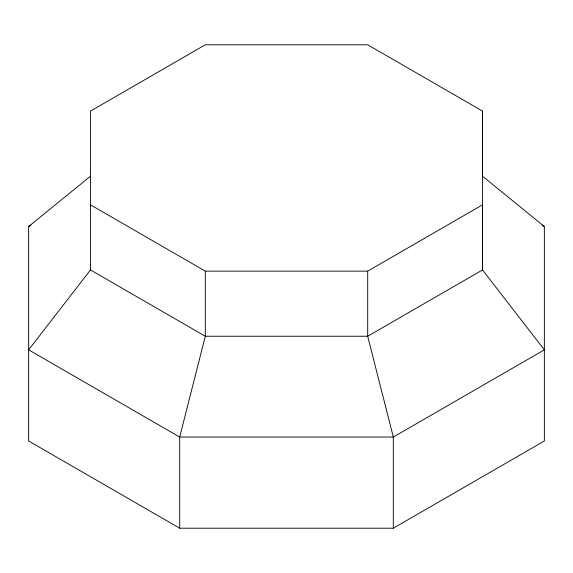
<?xml version="1.0" encoding="UTF-8"?>
<svg xmlns="http://www.w3.org/2000/svg" width="573" height="573" viewBox="0 0 573 573"><rect width="100%" height="100%" fill="white"/><g stroke="black" fill="none" stroke-linecap="round" stroke-linejoin="round"><path stroke-width="0.86" d="M482.516 111.09L482.516 269.947L544.35 349.845L393.307 437.049L179.693 437.049L28.65 349.845L90.484 269.947L90.484 111.09L205.306 44.794L367.694 44.794L482.516 111.09L482.516 176.198L544.35 226.521L544.35 440.995L393.307 528.206L179.693 528.206L28.65 440.995L28.65 226.521L90.484 176.198M28.65 226.521L30.971 225.175M90.484 204.84L205.306 271.136L367.694 271.136L482.516 204.84L482.516 269.947L367.694 336.244L205.306 336.244L90.484 269.947M542.029 225.175L544.35 226.521M393.307 528.206L393.307 437.049L367.694 336.244L367.694 271.136M205.306 271.136L205.306 336.244L179.693 437.049L179.693 528.206"/></g></svg>
